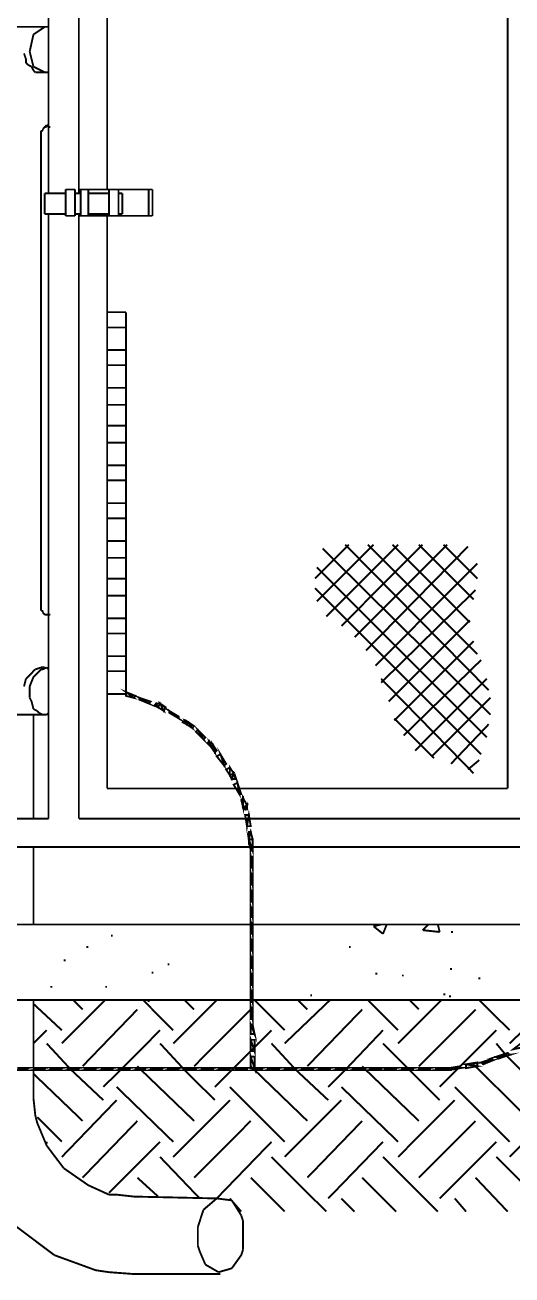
# Model space of a CAD drawing. Extents: x 219 to 1226, y 175 to 465.
# Drawn here: x 386.21 to 397.14, y 201.08 to 229.12 of the extents above; entities that cross this region are included whole.
import ezdxf

# ---------------------------------------------------------------- set-up
doc = ezdxf.new("R2010")
doc.units = 0
doc.header["$MEASUREMENT"] = 0
for name, color, linetype in [('C00-00-00-BLACK', 7, 'Continuous'), ('C00-FF-00', 3, 'Continuous'), ('C95-49-00', 34, 'Continuous'), ('CBA-BA-BA', 254, 'Continuous')]:
    doc.layers.add(name, color=color, linetype=linetype)

msp = doc.modelspace()

# ---------------------------------------------------------------- linework, layer by layer
at = {"layer": 'C00-00-00-BLACK', "const_width": 0.0423}
for points in [[(386.738, 225.347), (386.738, 239.166)], [(387.419, 225.347), (387.419, 239.166)], [(388.054, 225.432), (388.054, 238.487)], [(397.047, 211.994), (397.047, 238.487)], [(382.116, 229.079), (386.654, 229.079)], [(386.315, 228.525), (386.4, 228.909)], [(386.4, 228.909), (386.654, 229.079)], [(386.654, 229.079), (386.697, 229.079)], [(386.697, 229.079), (386.738, 229.079)], [(386.4, 228.186), (386.315, 228.525)], [(386.231, 228.356), (386.188, 228.484)], [(386.231, 228.271), (386.231, 228.356)], [(386.274, 228.229), (386.231, 228.271)], [(386.358, 228.186), (386.274, 228.229)], [(386.4, 228.102), (386.358, 228.186)], [(386.654, 228.059), (386.4, 228.186)], [(386.441, 228.059), (386.4, 228.102)], [(386.484, 228.059), (386.441, 228.059)], [(386.57, 228.059), (386.484, 228.059)], [(386.57, 228.059), (386.654, 228.059)], [(386.697, 228.059), (386.654, 228.059)], [(386.738, 228.059), (386.697, 228.059)], [(386.654, 226.831), (386.697, 226.874)], [(386.697, 226.874), (386.738, 226.874)], [(386.697, 226.874), (386.738, 226.831)], [(386.57, 226.663), (386.57, 226.747)], [(386.57, 226.747), (386.611, 226.747)], [(386.57, 226.663), (386.57, 216.063)], [(386.611, 226.79), (386.654, 226.831)], [(386.611, 226.747), (386.611, 226.79)], [(386.654, 226.831), (386.697, 226.831)], [(386.738, 226.831), (386.78, 226.831)], [(386.654, 224.881), (386.654, 225.347)], [(386.654, 225.347), (387.122, 225.347)], [(387.122, 225.432), (387.333, 225.432)], [(387.122, 224.84), (387.122, 225.432)], [(387.333, 224.84), (387.333, 225.432)], [(387.333, 225.347), (387.461, 225.347)], [(387.419, 225.432), (389.072, 225.432)], [(387.461, 225.432), (387.631, 225.432)], [(387.461, 224.84), (387.461, 225.432)], [(387.631, 224.84), (387.631, 225.432)], [(387.631, 225.347), (388.095, 225.347)], [(388.095, 224.84), (388.095, 225.432)], [(388.31, 224.84), (388.31, 225.432)], [(388.31, 225.347), (388.394, 225.347)], [(388.394, 224.881), (388.394, 225.347)], [(388.987, 224.84), (388.987, 225.432)], [(389.072, 224.84), (389.072, 225.432)], [(386.654, 224.881), (387.122, 224.881)], [(386.738, 211.317), (386.738, 224.881)], [(387.333, 224.881), (387.461, 224.881)], [(387.419, 211.317), (387.419, 224.881)], [(387.631, 224.881), (388.095, 224.881)], [(388.31, 224.881), (388.394, 224.881)], [(387.122, 224.84), (387.333, 224.84)], [(387.419, 224.84), (389.072, 224.84)], [(387.461, 224.84), (387.631, 224.84)], [(388.054, 211.994), (388.054, 224.84)], [(388.48, 222.678), (388.054, 222.678)], [(388.48, 214.114), (388.48, 222.678)], [(393.483, 217.464), (392.721, 216.701)], [(394.036, 217.464), (392.763, 216.19)], [(392.89, 217.378), (396.662, 213.648)], [(394.586, 217.464), (392.975, 215.851)], [(395.137, 217.464), (393.314, 215.64)], [(393.398, 217.464), (396.621, 214.198)], [(395.69, 217.464), (393.61, 215.387)], [(396.155, 217.421), (393.864, 215.089)], [(393.906, 217.464), (396.366, 215.005)], [(394.459, 217.464), (396.197, 215.724)], [(395.052, 217.464), (396.282, 216.233)], [(395.604, 217.464), (396.366, 216.701)], [(396.366, 217.04), (394.079, 214.751)], [(392.763, 216.955), (396.579, 213.139)], [(392.721, 216.489), (396.452, 212.759)], [(396.325, 216.446), (394.205, 214.367)], [(386.57, 215.979), (386.57, 216.063)], [(386.611, 215.979), (386.57, 215.979)], [(386.611, 215.936), (386.611, 215.979)], [(386.654, 215.894), (386.611, 215.936)], [(386.738, 215.894), (386.654, 215.894)], [(386.738, 215.894), (386.78, 215.894)], [(396.197, 215.767), (394.375, 213.944)], [(396.282, 215.301), (394.502, 213.521)], [(396.452, 214.878), (394.713, 213.182)], [(386.274, 214.496), (386.358, 214.582)], [(386.358, 214.582), (386.4, 214.625)], [(386.4, 214.496), (386.57, 214.666)], [(386.4, 214.625), (386.441, 214.666)], [(386.441, 214.666), (386.57, 214.709)], [(386.57, 214.709), (386.654, 214.709)], [(386.57, 214.666), (386.611, 214.666)], [(386.611, 214.666), (386.697, 214.709)], [(386.697, 214.709), (386.738, 214.666)], [(386.188, 214.283), (386.231, 214.455)], [(386.231, 214.455), (386.274, 214.496)], [(386.315, 214.283), (386.4, 214.496)], [(386.315, 214.198), (386.315, 214.283)], [(394.205, 214.455), (396.282, 212.333)], [(396.579, 214.455), (394.967, 212.843)], [(386.315, 214.114), (386.315, 214.198)], [(386.315, 214.029), (386.315, 214.114)], [(386.358, 213.944), (386.315, 214.029)], [(386.4, 213.775), (386.358, 213.944)], [(388.48, 214.114), (388.054, 214.114)], [(396.662, 214.029), (395.348, 212.716)], [(386.484, 213.733), (386.4, 213.775)], [(386.527, 213.69), (386.484, 213.733)], [(386.611, 213.648), (386.527, 213.69)], [(386.738, 213.69), (386.697, 213.648)], [(382.116, 213.648), (386.654, 213.648)], [(386.697, 213.648), (386.611, 213.648)], [(394.502, 213.564), (395.39, 212.675)], [(396.621, 213.435), (395.773, 212.546)], [(396.409, 212.632), (396.155, 212.42)], [(388.054, 211.994), (397.047, 211.994)], [(367.612, 211.317), (386.738, 211.317)], [(387.419, 211.317), (397.724, 211.317)], [(366.977, 210.682), (398.361, 210.682)], [(403.535, 208.943), (237.877, 208.943)], [(394.036, 208.902), (394.205, 208.943)], [(394.036, 208.902), (394.247, 208.732)], [(394.247, 208.732), (394.332, 208.943)], [(395.137, 208.816), (395.264, 208.943)], [(395.478, 208.943), (395.52, 208.774)], [(388.138, 208.69), (388.181, 208.69)], [(395.52, 208.774), (395.137, 208.816)], [(395.773, 208.774), (395.817, 208.774)], [(387.588, 208.436), (387.631, 208.436)], [(393.483, 208.436), (393.525, 208.436)], [(387.08, 208.137), (387.122, 208.137)], [(389.411, 208.051), (389.452, 208.051)], [(389.072, 207.882), (389.072, 207.84)], [(394.079, 207.84), (394.12, 207.84)], [(394.671, 207.798), (394.713, 207.798)], [(395.773, 207.967), (395.773, 207.925)], [(386.78, 207.544), (386.826, 207.544)], [(388.011, 207.544), (388.054, 207.544)], [(396.409, 207.755), (396.409, 207.714)], [(360.572, 207.248), (399.208, 207.248)], [(388.987, 207.248), (388.987, 207.205)], [(388.987, 207.248), (388.987, 207.205)], [(392.636, 207.375), (392.636, 207.332)], [(394.967, 207.248), (395.009, 207.248)], [(395.604, 207.375), (395.647, 207.375)], [(395.732, 207.332), (395.773, 207.332)], [(396.92, 207.248), (396.962, 207.248)], [(396.92, 207.248), (396.962, 207.248)]]:
    msp.add_lwpolyline(points, dxfattribs=at)
at = {"layer": 'C00-FF-00', "const_width": 0.0423}
for points in [[(388.48, 222.336), (388.054, 222.336)], [(388.48, 221.829), (388.054, 221.829)], [(388.48, 221.49), (388.054, 221.49)], [(388.48, 220.981), (388.054, 220.981)], [(388.48, 220.601), (388.054, 220.601)], [(388.48, 220.133), (388.054, 220.133)], [(388.48, 219.752), (388.054, 219.752)], [(388.48, 219.244), (388.054, 219.244)], [(388.48, 218.905), (388.054, 218.905)], [(388.48, 218.395), (388.054, 218.395)], [(388.48, 218.056), (388.054, 218.056)], [(388.48, 217.547), (388.054, 217.547)], [(388.48, 217.167), (388.054, 217.167)], [(388.48, 216.701), (388.054, 216.701)], [(388.48, 216.317), (388.054, 216.317)], [(388.48, 215.81), (388.054, 215.81)], [(388.48, 215.471), (388.054, 215.471)], [(388.48, 214.962), (388.054, 214.962)], [(388.48, 214.625), (388.054, 214.625)], [(391.236, 210.851), (391.321, 210.851)], [(395.732, 205.721), (395.732, 205.678)]]:
    msp.add_lwpolyline(points, dxfattribs=at)
for points in [[(388.69, 214.07), (388.649, 214.029), (388.48, 214.156), (388.69, 214.07)], [(388.649, 214.029), (388.48, 214.156), (388.48, 214.07), (388.649, 214.029)], [(389.029, 213.944), (388.987, 213.901), (388.776, 214.029), (389.029, 213.944)], [(388.987, 213.901), (388.776, 214.029), (388.776, 213.987), (388.987, 213.901)], [(389.368, 213.817), (389.326, 213.733), (389.242, 213.901), (389.368, 213.817)], [(389.199, 213.817), (389.156, 213.901), (389.115, 213.86), (389.199, 213.817)], [(389.242, 213.901), (389.199, 213.817), (389.156, 213.901), (389.242, 213.901)], [(389.326, 213.733), (389.242, 213.901), (389.199, 213.817), (389.326, 213.733)], [(389.665, 213.605), (389.665, 213.564), (389.452, 213.733), (389.665, 213.605)], [(389.665, 213.564), (389.452, 213.733), (389.452, 213.69), (389.665, 213.564)], [(389.837, 213.435), (389.794, 213.521), (389.752, 213.478), (389.837, 213.435)], [(389.88, 213.478), (389.837, 213.435), (389.794, 213.521), (389.88, 213.478)], [(389.964, 213.351), (389.88, 213.478), (389.837, 213.435), (389.964, 213.351)], [(390.007, 213.394), (389.964, 213.351), (389.88, 213.478), (390.007, 213.394)], [(390.26, 213.139), (390.217, 213.098), (390.091, 213.308), (390.26, 213.139)], [(390.217, 213.098), (390.091, 213.308), (390.048, 213.267), (390.217, 213.098)], [(390.43, 212.971), (390.387, 212.928), (390.344, 213.055), (390.43, 212.971)], [(390.387, 212.928), (390.344, 213.055), (390.303, 213.012), (390.387, 212.928)], [(390.472, 212.802), (390.43, 212.971), (390.387, 212.928), (390.472, 212.802)], [(390.514, 212.843), (390.472, 212.802), (390.43, 212.971), (390.514, 212.843)], [(390.726, 212.546), (390.683, 212.505), (390.599, 212.759), (390.726, 212.546)], [(390.683, 212.505), (390.599, 212.759), (390.514, 212.716), (390.683, 212.505)], [(390.81, 212.29), (390.81, 212.463), (390.726, 212.42), (390.81, 212.29)], [(390.853, 212.206), (390.895, 212.333), (390.81, 212.29), (390.853, 212.206)], [(390.895, 212.333), (390.81, 212.29), (390.81, 212.463), (390.895, 212.333)], [(390.938, 212.206), (390.853, 212.206), (390.895, 212.333), (390.938, 212.206)], [(391.065, 211.867), (391.022, 211.867), (390.98, 212.121), (391.065, 211.867)], [(391.022, 211.867), (390.98, 212.121), (390.895, 212.079), (391.022, 211.867)], [(391.106, 211.571), (391.106, 211.782), (391.065, 211.74), (391.106, 211.571)], [(391.194, 211.614), (391.106, 211.571), (391.106, 211.782), (391.194, 211.614)], [(391.152, 211.528), (391.194, 211.614), (391.106, 211.571), (391.152, 211.528)], [(391.194, 211.528), (391.152, 211.528), (391.194, 211.614), (391.194, 211.528)], [(391.278, 211.148), (391.194, 211.148), (391.236, 211.401), (391.278, 211.148)], [(391.194, 211.148), (391.236, 211.401), (391.152, 211.401), (391.194, 211.148)], [(391.278, 210.597), (391.321, 210.597), (391.236, 210.851), (391.278, 210.597)], [(391.321, 210.851), (391.236, 210.851), (391.278, 211.021), (391.321, 210.851)], [(391.236, 210.851), (391.278, 211.021), (391.236, 211.021), (391.236, 210.851)], [(391.321, 210.597), (391.236, 210.851), (391.321, 210.851), (391.321, 210.597)], [(391.278, 210.214), (391.321, 210.214), (391.278, 210.467), (391.278, 210.214)], [(391.321, 210.214), (391.278, 210.467), (391.321, 210.467), (391.321, 210.214)], [(391.278, 209.832), (391.321, 209.832), (391.278, 210.087), (391.278, 209.832)], [(391.321, 209.832), (391.278, 210.087), (391.321, 210.087), (391.321, 209.832)], [(391.278, 209.452), (391.321, 209.452), (391.278, 209.705), (391.278, 209.452)], [(391.321, 209.452), (391.278, 209.705), (391.321, 209.705), (391.321, 209.452)], [(391.278, 209.113), (391.321, 209.113), (391.278, 209.325), (391.278, 209.113)], [(391.321, 209.113), (391.278, 209.325), (391.321, 209.325), (391.321, 209.113)], [(391.278, 208.732), (391.321, 208.732), (391.278, 208.986), (391.278, 208.732)], [(391.321, 208.732), (391.278, 208.986), (391.321, 208.986), (391.321, 208.732)], [(391.278, 208.351), (391.321, 208.351), (391.278, 208.605), (391.278, 208.351)], [(391.321, 208.351), (391.278, 208.605), (391.321, 208.605), (391.321, 208.351)], [(391.278, 207.967), (391.321, 207.967), (391.278, 208.221), (391.278, 207.967)], [(391.321, 207.967), (391.278, 208.221), (391.321, 208.221), (391.321, 207.967)], [(391.278, 207.586), (391.321, 207.586), (391.278, 207.84), (391.278, 207.586)], [(391.321, 207.586), (391.278, 207.84), (391.321, 207.84), (391.321, 207.586)], [(391.278, 207.205), (391.321, 207.205), (391.278, 207.459), (391.278, 207.205)], [(391.321, 207.205), (391.278, 207.459), (391.321, 207.459), (391.321, 207.205)], [(391.278, 206.823), (391.321, 206.823), (391.278, 207.078), (391.278, 206.823)], [(391.321, 206.823), (391.278, 207.078), (391.321, 207.078), (391.321, 206.823)], [(391.364, 206.486), (391.278, 206.697), (391.321, 206.697), (391.364, 206.486)], [(391.278, 206.486), (391.364, 206.486), (391.278, 206.697), (391.278, 206.486)], [(391.278, 206.102), (391.364, 206.102), (391.278, 206.356), (391.278, 206.102)], [(391.364, 206.102), (391.278, 206.356), (391.364, 206.356), (391.364, 206.102)], [(397.174, 206.144), (397.386, 206.187), (397.343, 206.274), (397.174, 206.144)], [(391.364, 205.721), (391.278, 205.975), (391.364, 205.975), (391.364, 205.721)], [(391.278, 205.721), (391.364, 205.721), (391.278, 205.975), (391.278, 205.721)], [(396.113, 205.805), (396.366, 205.763), (396.366, 205.848), (396.113, 205.805)], [(396.113, 205.721), (396.113, 205.805), (396.366, 205.763), (396.113, 205.721)], [(396.452, 205.848), (396.705, 205.891), (396.705, 205.932), (396.452, 205.848)], [(396.494, 205.805), (396.452, 205.848), (396.705, 205.891), (396.494, 205.805)], [(396.791, 205.975), (397.09, 206.017), (397.047, 206.06), (396.791, 205.975)], [(396.832, 205.932), (396.791, 205.975), (397.09, 206.017), (396.832, 205.932)], [(386.061, 205.678), (386.274, 205.721), (386.274, 205.678), (386.061, 205.678)], [(386.061, 205.721), (386.061, 205.678), (386.274, 205.721), (386.061, 205.721)], [(386.4, 205.678), (386.654, 205.721), (386.654, 205.678), (386.4, 205.678)], [(386.4, 205.721), (386.4, 205.678), (386.654, 205.721), (386.4, 205.721)], [(386.78, 205.678), (387.036, 205.721), (387.036, 205.678), (386.78, 205.678)], [(386.78, 205.721), (386.78, 205.678), (387.036, 205.721), (386.78, 205.721)], [(387.165, 205.678), (387.419, 205.721), (387.419, 205.678), (387.165, 205.678)], [(387.165, 205.721), (387.165, 205.678), (387.419, 205.721), (387.165, 205.721)], [(387.545, 205.678), (387.799, 205.721), (387.799, 205.678), (387.545, 205.678)], [(387.545, 205.721), (387.545, 205.678), (387.799, 205.721), (387.545, 205.721)], [(387.927, 205.678), (388.181, 205.721), (388.181, 205.678), (387.927, 205.678)], [(387.927, 205.721), (387.927, 205.678), (388.181, 205.721), (387.927, 205.721)], [(388.31, 205.678), (388.564, 205.721), (388.564, 205.678), (388.31, 205.678)], [(388.31, 205.721), (388.31, 205.678), (388.564, 205.721), (388.31, 205.721)], [(388.69, 205.678), (388.903, 205.721), (388.903, 205.678), (388.69, 205.678)], [(388.69, 205.721), (388.69, 205.678), (388.903, 205.721), (388.69, 205.721)], [(389.029, 205.678), (389.284, 205.721), (389.284, 205.678), (389.029, 205.678)], [(389.029, 205.721), (389.029, 205.678), (389.284, 205.721), (389.029, 205.721)], [(389.411, 205.678), (389.665, 205.721), (389.665, 205.678), (389.411, 205.678)], [(389.411, 205.721), (389.411, 205.678), (389.665, 205.721), (389.411, 205.721)], [(389.794, 205.678), (390.048, 205.721), (390.048, 205.678), (389.794, 205.678)], [(389.794, 205.721), (389.794, 205.678), (390.048, 205.721), (389.794, 205.721)], [(390.176, 205.678), (390.43, 205.721), (390.43, 205.678), (390.176, 205.678)], [(390.176, 205.721), (390.176, 205.678), (390.43, 205.721), (390.176, 205.721)], [(390.556, 205.678), (390.81, 205.721), (390.81, 205.678), (390.556, 205.678)], [(390.556, 205.721), (390.556, 205.678), (390.81, 205.721), (390.556, 205.721)], [(390.938, 205.678), (391.192, 205.721), (391.192, 205.678), (390.938, 205.678)], [(390.938, 205.721), (390.938, 205.678), (391.192, 205.721), (390.938, 205.721)], [(391.321, 205.678), (391.533, 205.721), (391.533, 205.678), (391.321, 205.678)], [(391.321, 205.721), (391.321, 205.678), (391.533, 205.721), (391.321, 205.721)], [(391.66, 205.678), (391.914, 205.721), (391.914, 205.678), (391.66, 205.678)], [(391.66, 205.721), (391.66, 205.678), (391.914, 205.721), (391.66, 205.721)], [(392.04, 205.678), (392.294, 205.721), (392.294, 205.678), (392.04, 205.678)], [(392.04, 205.721), (392.04, 205.678), (392.294, 205.721), (392.04, 205.721)], [(392.422, 205.678), (392.676, 205.721), (392.676, 205.678), (392.422, 205.678)], [(392.422, 205.721), (392.422, 205.678), (392.676, 205.721), (392.422, 205.721)], [(392.805, 205.678), (393.059, 205.721), (393.059, 205.678), (392.805, 205.678)], [(392.805, 205.721), (392.805, 205.678), (393.059, 205.721), (392.805, 205.721)], [(393.187, 205.678), (393.441, 205.721), (393.441, 205.678), (393.187, 205.678)], [(393.187, 205.721), (393.187, 205.678), (393.441, 205.721), (393.187, 205.721)], [(393.568, 205.678), (393.821, 205.721), (393.821, 205.678), (393.568, 205.678)], [(393.568, 205.721), (393.568, 205.678), (393.821, 205.721), (393.568, 205.721)], [(393.948, 205.678), (394.203, 205.721), (394.203, 205.678), (393.948, 205.678)], [(393.948, 205.721), (393.948, 205.678), (394.203, 205.721), (393.948, 205.721)], [(394.289, 205.678), (394.543, 205.721), (394.543, 205.678), (394.289, 205.678)], [(394.289, 205.721), (394.289, 205.678), (394.543, 205.721), (394.289, 205.721)], [(394.671, 205.678), (394.925, 205.721), (394.925, 205.678), (394.671, 205.678)], [(394.671, 205.721), (394.671, 205.678), (394.925, 205.721), (394.671, 205.721)], [(395.052, 205.678), (395.305, 205.721), (395.305, 205.678), (395.052, 205.678)], [(395.052, 205.721), (395.052, 205.678), (395.305, 205.721), (395.052, 205.721)], [(395.433, 205.678), (395.771, 205.721), (395.771, 205.678), (395.433, 205.678)], [(395.433, 205.721), (395.433, 205.678), (395.771, 205.721), (395.433, 205.721)], [(395.732, 205.721), (395.986, 205.721), (395.986, 205.763), (395.732, 205.721)], [(395.732, 205.678), (395.732, 205.721), (395.986, 205.721), (395.732, 205.678)]]:
    msp.add_lwpolyline(points, close=True, dxfattribs=at)
at = {"layer": 'C00-FF-00'}
for points in [[(388.69, 214.07), (388.649, 214.029), (388.48, 214.156), (388.69, 214.07)], [(388.649, 214.029), (388.48, 214.156), (388.48, 214.07), (388.649, 214.029)], [(389.029, 213.944), (388.987, 213.901), (388.776, 214.029), (389.029, 213.944)], [(388.987, 213.901), (388.776, 214.029), (388.776, 213.987), (388.987, 213.901)], [(389.199, 213.817), (389.156, 213.901), (389.115, 213.86), (389.199, 213.817)], [(389.242, 213.901), (389.199, 213.817), (389.156, 213.901), (389.242, 213.901)], [(389.326, 213.733), (389.242, 213.901), (389.199, 213.817), (389.326, 213.733)], [(389.368, 213.817), (389.326, 213.733), (389.242, 213.901), (389.368, 213.817)], [(389.665, 213.605), (389.665, 213.564), (389.452, 213.733), (389.665, 213.605)], [(389.665, 213.564), (389.452, 213.733), (389.452, 213.69), (389.665, 213.564)], [(389.837, 213.435), (389.794, 213.521), (389.752, 213.478), (389.837, 213.435)], [(389.88, 213.478), (389.837, 213.435), (389.794, 213.521), (389.88, 213.478)], [(389.964, 213.351), (389.88, 213.478), (389.837, 213.435), (389.964, 213.351)], [(390.007, 213.394), (389.964, 213.351), (389.88, 213.478), (390.007, 213.394)], [(390.217, 213.098), (390.091, 213.308), (390.048, 213.267), (390.217, 213.098)], [(390.26, 213.139), (390.217, 213.098), (390.091, 213.308), (390.26, 213.139)], [(390.387, 212.928), (390.344, 213.055), (390.303, 213.012), (390.387, 212.928)], [(390.43, 212.971), (390.387, 212.928), (390.344, 213.055), (390.43, 212.971)], [(390.472, 212.802), (390.43, 212.971), (390.387, 212.928), (390.472, 212.802)], [(390.514, 212.843), (390.472, 212.802), (390.43, 212.971), (390.514, 212.843)], [(390.683, 212.505), (390.599, 212.759), (390.514, 212.716), (390.683, 212.505)], [(390.726, 212.546), (390.683, 212.505), (390.599, 212.759), (390.726, 212.546)], [(390.81, 212.29), (390.81, 212.463), (390.726, 212.42), (390.81, 212.29)], [(390.895, 212.333), (390.81, 212.29), (390.81, 212.463), (390.895, 212.333)], [(390.853, 212.206), (390.895, 212.333), (390.81, 212.29), (390.853, 212.206)], [(390.938, 212.206), (390.853, 212.206), (390.895, 212.333), (390.938, 212.206)], [(391.022, 211.867), (390.98, 212.121), (390.895, 212.079), (391.022, 211.867)], [(391.065, 211.867), (391.022, 211.867), (390.98, 212.121), (391.065, 211.867)], [(391.106, 211.571), (391.106, 211.782), (391.065, 211.74), (391.106, 211.571)], [(391.194, 211.614), (391.106, 211.571), (391.106, 211.782), (391.194, 211.614)], [(391.152, 211.528), (391.194, 211.614), (391.106, 211.571), (391.152, 211.528)], [(391.194, 211.528), (391.152, 211.528), (391.194, 211.614), (391.194, 211.528)], [(391.194, 211.148), (391.236, 211.401), (391.152, 211.401), (391.194, 211.148)], [(391.278, 211.148), (391.194, 211.148), (391.236, 211.401), (391.278, 211.148)], [(391.321, 210.851), (391.236, 210.851), (391.278, 211.021), (391.321, 210.851)], [(391.236, 210.851), (391.278, 211.021), (391.236, 211.021), (391.236, 210.851)], [(391.278, 210.597), (391.321, 210.597), (391.236, 210.851), (391.278, 210.597)], [(391.321, 210.597), (391.236, 210.851), (391.321, 210.851), (391.321, 210.597)], [(391.278, 210.214), (391.321, 210.214), (391.278, 210.467), (391.278, 210.214)], [(391.321, 210.214), (391.278, 210.467), (391.321, 210.467), (391.321, 210.214)], [(391.278, 209.832), (391.321, 209.832), (391.278, 210.087), (391.278, 209.832)], [(391.321, 209.832), (391.278, 210.087), (391.321, 210.087), (391.321, 209.832)], [(391.278, 209.452), (391.321, 209.452), (391.278, 209.705), (391.278, 209.452)], [(391.321, 209.452), (391.278, 209.705), (391.321, 209.705), (391.321, 209.452)], [(391.278, 209.113), (391.321, 209.113), (391.278, 209.325), (391.278, 209.113)], [(391.321, 209.113), (391.278, 209.325), (391.321, 209.325), (391.321, 209.113)], [(391.278, 208.732), (391.321, 208.732), (391.278, 208.986), (391.278, 208.732)], [(391.321, 208.732), (391.278, 208.986), (391.321, 208.986), (391.321, 208.732)], [(391.278, 208.351), (391.321, 208.351), (391.278, 208.605), (391.278, 208.351)], [(391.321, 208.351), (391.278, 208.605), (391.321, 208.605), (391.321, 208.351)], [(391.278, 207.967), (391.321, 207.967), (391.278, 208.221), (391.278, 207.967)], [(391.321, 207.967), (391.278, 208.221), (391.321, 208.221), (391.321, 207.967)], [(391.278, 207.586), (391.321, 207.586), (391.278, 207.84), (391.278, 207.586)], [(391.321, 207.586), (391.278, 207.84), (391.321, 207.84), (391.321, 207.586)], [(391.278, 207.205), (391.321, 207.205), (391.278, 207.459), (391.278, 207.205)], [(391.321, 207.205), (391.278, 207.459), (391.321, 207.459), (391.321, 207.205)], [(391.278, 206.823), (391.321, 206.823), (391.278, 207.078), (391.278, 206.823)], [(391.321, 206.823), (391.278, 207.078), (391.321, 207.078), (391.321, 206.823)], [(391.278, 206.486), (391.364, 206.486), (391.278, 206.697), (391.278, 206.486)], [(391.364, 206.486), (391.278, 206.697), (391.321, 206.697), (391.364, 206.486)], [(391.278, 206.102), (391.364, 206.102), (391.278, 206.356), (391.278, 206.102)], [(391.364, 206.102), (391.278, 206.356), (391.364, 206.356), (391.364, 206.102)], [(391.278, 205.721), (391.364, 205.721), (391.278, 205.975), (391.278, 205.721)], [(391.364, 205.721), (391.278, 205.975), (391.364, 205.975), (391.364, 205.721)], [(396.113, 205.805), (396.366, 205.763), (396.366, 205.848), (396.113, 205.805)], [(396.452, 205.848), (396.705, 205.891), (396.705, 205.932), (396.452, 205.848)], [(396.494, 205.805), (396.452, 205.848), (396.705, 205.891), (396.494, 205.805)], [(396.791, 205.975), (397.09, 206.017), (397.047, 206.06), (396.791, 205.975)], [(396.832, 205.932), (396.791, 205.975), (397.09, 206.017), (396.832, 205.932)], [(386.061, 205.721), (386.061, 205.678), (386.274, 205.721), (386.061, 205.721)], [(386.061, 205.678), (386.274, 205.721), (386.274, 205.678), (386.061, 205.678)], [(386.4, 205.721), (386.4, 205.678), (386.654, 205.721), (386.4, 205.721)], [(386.4, 205.678), (386.654, 205.721), (386.654, 205.678), (386.4, 205.678)], [(386.78, 205.721), (386.78, 205.678), (387.036, 205.721), (386.78, 205.721)], [(386.78, 205.678), (387.036, 205.721), (387.036, 205.678), (386.78, 205.678)], [(387.165, 205.721), (387.165, 205.678), (387.419, 205.721), (387.165, 205.721)], [(387.165, 205.678), (387.419, 205.721), (387.419, 205.678), (387.165, 205.678)], [(387.545, 205.721), (387.545, 205.678), (387.799, 205.721), (387.545, 205.721)], [(387.545, 205.678), (387.799, 205.721), (387.799, 205.678), (387.545, 205.678)], [(387.927, 205.721), (387.927, 205.678), (388.181, 205.721), (387.927, 205.721)], [(387.927, 205.678), (388.181, 205.721), (388.181, 205.678), (387.927, 205.678)], [(388.31, 205.721), (388.31, 205.678), (388.564, 205.721), (388.31, 205.721)], [(388.31, 205.678), (388.564, 205.721), (388.564, 205.678), (388.31, 205.678)], [(388.69, 205.721), (388.69, 205.678), (388.903, 205.721), (388.69, 205.721)], [(388.69, 205.678), (388.903, 205.721), (388.903, 205.678), (388.69, 205.678)], [(389.029, 205.721), (389.029, 205.678), (389.284, 205.721), (389.029, 205.721)], [(389.029, 205.678), (389.284, 205.721), (389.284, 205.678), (389.029, 205.678)], [(389.411, 205.721), (389.411, 205.678), (389.665, 205.721), (389.411, 205.721)], [(389.411, 205.678), (389.665, 205.721), (389.665, 205.678), (389.411, 205.678)], [(389.794, 205.721), (389.794, 205.678), (390.048, 205.721), (389.794, 205.721)], [(389.794, 205.678), (390.048, 205.721), (390.048, 205.678), (389.794, 205.678)], [(390.176, 205.721), (390.176, 205.678), (390.43, 205.721), (390.176, 205.721)], [(390.176, 205.678), (390.43, 205.721), (390.43, 205.678), (390.176, 205.678)], [(390.556, 205.721), (390.556, 205.678), (390.81, 205.721), (390.556, 205.721)], [(390.556, 205.678), (390.81, 205.721), (390.81, 205.678), (390.556, 205.678)], [(390.938, 205.721), (390.938, 205.678), (391.192, 205.721), (390.938, 205.721)], [(390.938, 205.678), (391.192, 205.721), (391.192, 205.678), (390.938, 205.678)], [(391.321, 205.721), (391.321, 205.678), (391.533, 205.721), (391.321, 205.721)], [(391.321, 205.678), (391.533, 205.721), (391.533, 205.678), (391.321, 205.678)], [(391.66, 205.721), (391.66, 205.678), (391.914, 205.721), (391.66, 205.721)], [(391.66, 205.678), (391.914, 205.721), (391.914, 205.678), (391.66, 205.678)], [(392.04, 205.721), (392.04, 205.678), (392.294, 205.721), (392.04, 205.721)], [(392.04, 205.678), (392.294, 205.721), (392.294, 205.678), (392.04, 205.678)], [(392.422, 205.721), (392.422, 205.678), (392.676, 205.721), (392.422, 205.721)], [(392.422, 205.678), (392.676, 205.721), (392.676, 205.678), (392.422, 205.678)], [(392.805, 205.721), (392.805, 205.678), (393.059, 205.721), (392.805, 205.721)], [(392.805, 205.678), (393.059, 205.721), (393.059, 205.678), (392.805, 205.678)], [(393.187, 205.721), (393.187, 205.678), (393.441, 205.721), (393.187, 205.721)], [(393.187, 205.678), (393.441, 205.721), (393.441, 205.678), (393.187, 205.678)], [(393.568, 205.721), (393.568, 205.678), (393.821, 205.721), (393.568, 205.721)], [(393.568, 205.678), (393.821, 205.721), (393.821, 205.678), (393.568, 205.678)], [(393.948, 205.721), (393.948, 205.678), (394.203, 205.721), (393.948, 205.721)], [(393.948, 205.678), (394.203, 205.721), (394.203, 205.678), (393.948, 205.678)], [(394.289, 205.721), (394.289, 205.678), (394.543, 205.721), (394.289, 205.721)], [(394.289, 205.678), (394.543, 205.721), (394.543, 205.678), (394.289, 205.678)], [(394.671, 205.721), (394.671, 205.678), (394.925, 205.721), (394.671, 205.721)], [(394.671, 205.678), (394.925, 205.721), (394.925, 205.678), (394.671, 205.678)], [(395.052, 205.721), (395.052, 205.678), (395.305, 205.721), (395.052, 205.721)], [(395.052, 205.678), (395.305, 205.721), (395.305, 205.678), (395.052, 205.678)], [(395.433, 205.721), (395.433, 205.678), (395.771, 205.721), (395.433, 205.721)], [(395.433, 205.678), (395.771, 205.721), (395.771, 205.678), (395.433, 205.678)], [(395.732, 205.721), (395.986, 205.721), (395.986, 205.763), (395.732, 205.721)], [(395.732, 205.678), (395.732, 205.721), (395.986, 205.721), (395.732, 205.678)], [(396.113, 205.721), (396.113, 205.805), (396.366, 205.763), (396.113, 205.721)]]:
    msp.add_lwpolyline(points, close=True, dxfattribs=at)
at = {"layer": 'C95-49-00', "const_width": 0.0423}
for points in [[(387.037, 206.274), (388.011, 207.248)], [(387.503, 207.036), (387.292, 207.248)], [(389.538, 206.57), (388.86, 207.248)], [(389.538, 206.274), (390.514, 207.248)], [(390.007, 207.036), (389.794, 207.248)], [(392.04, 206.57), (391.364, 207.248)], [(392.04, 206.274), (393.059, 207.248)], [(392.549, 207.036), (392.337, 207.248)], [(394.586, 206.57), (393.906, 207.248)], [(394.586, 206.274), (395.563, 207.248)], [(395.052, 207.036), (394.841, 207.248)], [(397.09, 206.57), (396.409, 207.248)], [(397.09, 206.274), (398.105, 207.248)], [(387.037, 206.57), (386.4, 207.162)], [(387.503, 205.763), (388.733, 207.036)], [(390.007, 205.763), (391.278, 207.036)], [(392.549, 205.763), (393.78, 207.036)], [(395.052, 205.763), (396.325, 207.036)], [(386.4, 206.274), (386.697, 206.57)], [(387.968, 205.298), (388.353, 205.678), (389.242, 206.57)], [(390.472, 205.298), (390.853, 205.678), (391.744, 206.57)], [(393.018, 205.298), (393.398, 205.678), (394.247, 206.57)], [(395.52, 205.298), (395.943, 205.721), (396.791, 206.57)], [(387.968, 205.002), (387.249, 205.678), (386.697, 206.274)], [(390.472, 205.002), (389.794, 205.678), (389.242, 206.274)], [(393.018, 205.002), (392.294, 205.678), (391.744, 206.274)], [(395.52, 205.002), (394.841, 205.678), (394.247, 206.274)], [(398.02, 205.002), (397.004, 206.017), (396.791, 206.274)], [(387.503, 204.536), (386.4, 205.594)], [(390.007, 204.536), (388.819, 205.678), (388.733, 205.763)], [(392.549, 204.536), (391.364, 205.678), (391.278, 205.763)], [(395.052, 204.536), (393.864, 205.678), (393.78, 205.763)], [(397.554, 204.536), (396.325, 205.763)], [(389.538, 204.067), (388.267, 205.298)], [(392.04, 204.067), (390.81, 205.298)], [(394.586, 204.067), (393.314, 205.298)], [(397.09, 204.067), (395.859, 205.298)], [(387.037, 203.728), (388.267, 205.002)], [(389.538, 203.728), (390.81, 205.002)], [(392.04, 203.728), (393.314, 205.002)], [(394.586, 203.728), (395.859, 205.002)], [(397.09, 203.728), (398.361, 205.002)], [(387.037, 204.067), (386.484, 204.62)], [(387.503, 203.263), (388.733, 204.536)], [(390.007, 203.263), (391.278, 204.536)], [(392.549, 203.263), (393.78, 204.536)], [(395.052, 203.263), (396.325, 204.536)], [(386.697, 204.025), (386.697, 204.067)], [(388.095, 202.924), (389.242, 204.067)], [(390.514, 202.797), (391.744, 204.067)], [(393.018, 202.797), (394.247, 204.067)], [(395.52, 202.797), (396.791, 204.067)], [(390.133, 202.797), (389.242, 203.728)], [(392.975, 202.501), (391.744, 203.728)], [(395.478, 202.501), (394.247, 203.728)], [(398.02, 202.501), (396.791, 203.728)], [(389.199, 202.839), (388.733, 203.263)], [(392.04, 202.501), (391.278, 203.263)], [(394.543, 202.501), (393.78, 203.263)], [(397.047, 202.501), (396.325, 203.263)], [(391.065, 202.501), (390.81, 202.797)], [(393.61, 202.501), (393.314, 202.797)], [(396.113, 202.501), (395.859, 202.797)]]:
    msp.add_lwpolyline(points, dxfattribs=at)
at = {"layer": 'CBA-BA-BA', "const_width": 0.0423}
for points in [[(386.4, 213.648), (386.4, 211.317)], [(386.4, 210.682), (386.4, 208.943)], [(386.4, 205.043), (386.4, 207.248)], [(386.4, 205.043), (386.441, 204.663)], [(386.441, 204.663), (386.484, 204.493)], [(386.484, 204.493), (386.697, 203.982)], [(386.697, 203.982), (387.08, 203.475)], [(387.08, 203.475), (387.631, 203.093)], [(387.631, 203.093), (388.095, 202.882)], [(388.095, 202.882), (388.267, 202.882)], [(388.267, 202.882), (388.649, 202.839)], [(390.514, 202.797), (388.649, 202.839)], [(390.217, 202.543), (390.514, 202.797)], [(390.514, 202.797), (390.853, 202.754)], [(390.853, 202.754), (391.065, 202.416)], [(390.091, 202.159), (390.217, 202.543)], [(385.849, 202.29), (386.869, 201.525)], [(391.065, 202.416), (391.106, 202.29)], [(391.106, 202.29), (391.106, 202.159)], [(390.091, 202.032), (390.091, 202.159)], [(390.091, 201.905), (390.091, 202.032)], [(390.091, 201.736), (390.091, 201.905)], [(391.106, 202.159), (391.106, 201.991)], [(391.106, 201.991), (391.106, 201.652)], [(390.133, 201.609), (390.091, 201.736)], [(390.26, 201.313), (390.133, 201.609)], [(391.106, 201.652), (391.065, 201.525)], [(386.869, 201.525), (387.799, 201.186)], [(391.065, 201.525), (390.853, 201.229)], [(387.799, 201.186), (388.095, 201.143)], [(388.095, 201.143), (388.649, 201.101)], [(390.599, 201.101), (388.649, 201.101)], [(390.556, 201.143), (390.26, 201.313)], [(390.853, 201.229), (390.556, 201.143)]]:
    msp.add_lwpolyline(points, dxfattribs=at)

doc.saveas('drawing.dxf')
